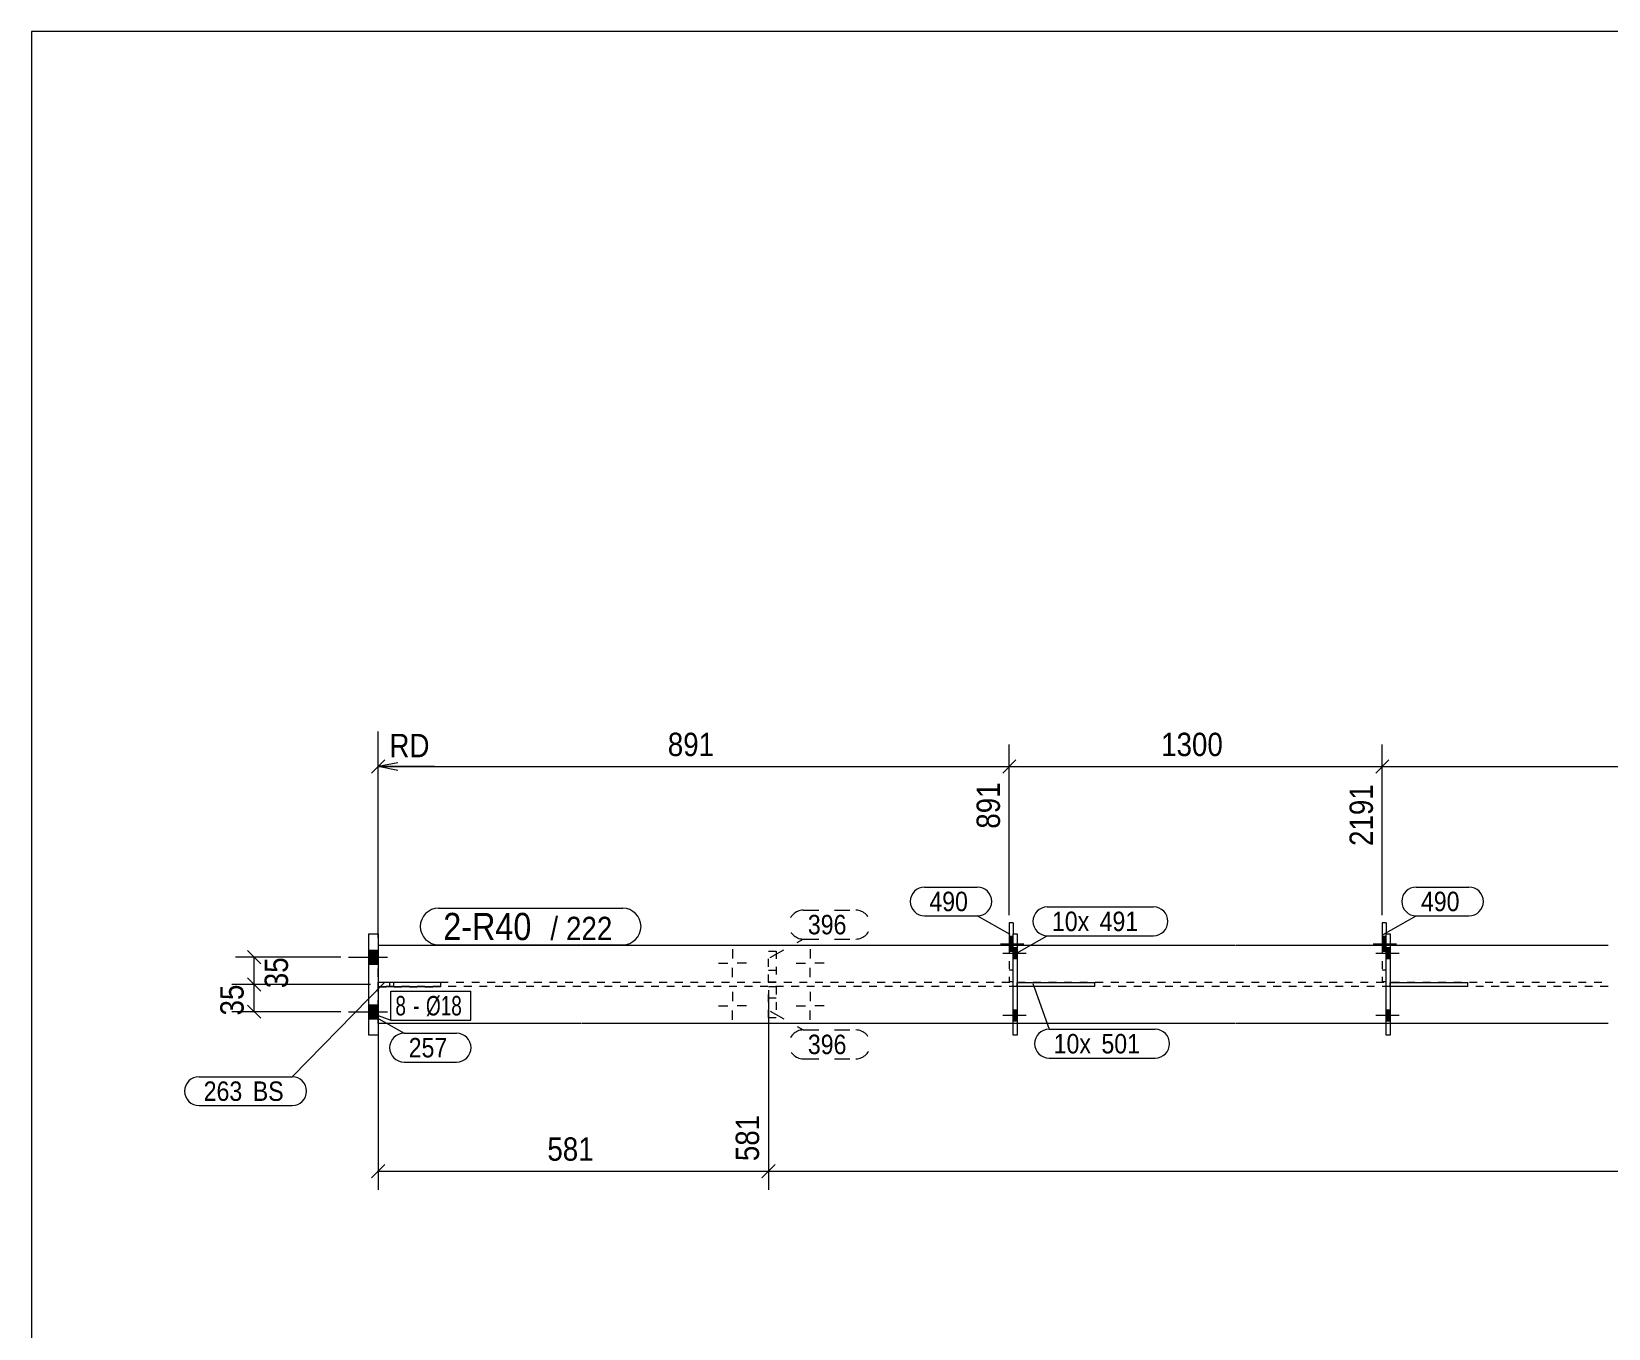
# Model space of a CAD drawing. Header units: millimetres. Extents: x 2 to 825, y 1 to 579.
# Drawn here: x 5 to 207.5, y 412.3 to 579 of the extents above; entities that cross this region are included whole.
import ezdxf

# ---------------------------------------------------------------- set-up
doc = ezdxf.new("R2010")
doc.units = ezdxf.units.MM
for name, pattern in [('XKITLINE00', [0]), ('XKITLINE01', [4, 1, -1, 1, -1]), ('XKITLINE02', [4, 2, -2])]:
    doc.linetypes.add(name, pattern=pattern)
for name, color, linetype, lineweight in [('Bolt', 3, 'Continuous', 0), ('BoltMark', 7, 'Continuous', 0), ('Dimensions', 7, 'Continuous', 0), ('DrawingSheet', 5, 'Continuous', 0), ('Part', 2, 'Continuous', 0), ('PartMark', 7, 'Continuous', 0)]:
    doc.layers.add(name, color=color, linetype=linetype, lineweight=lineweight)
doc.styles.add('ARIAL', font='ARIAL.TTF')
doc.styles.add('ARIAL_NARROW', font='ARIALN.TTF')

# ---------------------------------------------------------------- blocks, each defined once
blk = doc.blocks.new('*A65')
at = {"layer": 'Bolt'}
for points in [[(178.98, 461.24), (179.48, 461.24), (179.48, 459.84), (178.98, 459.84)], [(178.98, 461.24), (179.48, 461.24), (179.48, 459.84), (178.98, 459.84)], [(178.98, 453.24), (179.48, 453.24), (179.48, 451.84), (178.98, 451.84)], [(178.98, 453.24), (179.48, 453.24), (179.48, 451.84), (178.98, 451.84)]]:
    blk.add_hatch(color=3, dxfattribs=at).paths.add_polyline_path(points, flags=17)
at = {"layer": 'Bolt', "color": 3, "linetype": 'XKITLINE00', "lineweight": 0}
for p, q in [((180.64, 460.54), (177.64, 460.54)), ((180.64, 460.54), (177.64, 460.54)), ((179.48, 461.24), (178.98, 461.24)), ((179.48, 461.24), (178.98, 461.24)), ((179.48, 459.84), (178.98, 459.84)), ((179.48, 459.84), (178.98, 459.84)), ((180.64, 452.54), (177.64, 452.54)), ((180.64, 452.54), (177.64, 452.54)), ((179.48, 453.24), (178.98, 453.24)), ((179.48, 453.24), (178.98, 453.24)), ((179.48, 451.84), (178.98, 451.84)), ((179.48, 451.84), (178.98, 451.84))]:
    blk.add_line(p, q, dxfattribs=at)
blk = doc.blocks.new('*A66')
at = {"layer": 'Bolt'}
blk.add_hatch(color=3, dxfattribs=at).paths.add_polyline_path([(178.98, 460.76), (178.48, 460.76), (178.48, 462.72), (178.98, 462.72)], flags=17)
at = {"layer": 'Bolt', "color": 3, "linetype": 'XKITLINE00', "lineweight": 0}
for p, q in [((178.98, 462.72), (178.48, 462.72)), ((180.33, 461.74), (177.33, 461.74)), ((178.98, 460.76), (178.48, 460.76))]:
    blk.add_line(p, q, dxfattribs=at)
blk = doc.blocks.new('*A67')
at = {"layer": 'Bolt'}
for points in [[(131.08, 461.24), (131.58, 461.24), (131.58, 459.84), (131.08, 459.84)], [(131.08, 461.24), (131.58, 461.24), (131.58, 459.84), (131.08, 459.84)], [(131.08, 453.24), (131.58, 453.24), (131.58, 451.84), (131.08, 451.84)], [(131.08, 453.24), (131.58, 453.24), (131.58, 451.84), (131.08, 451.84)]]:
    blk.add_hatch(color=3, dxfattribs=at).paths.add_polyline_path(points, flags=17)
at = {"layer": 'Bolt', "color": 3, "linetype": 'XKITLINE00', "lineweight": 0}
for p, q in [((132.74, 460.54), (129.74, 460.54)), ((132.74, 460.54), (129.74, 460.54)), ((131.58, 461.24), (131.08, 461.24)), ((131.58, 461.24), (131.08, 461.24)), ((131.58, 459.84), (131.08, 459.84)), ((131.58, 459.84), (131.08, 459.84)), ((132.74, 452.54), (129.74, 452.54)), ((132.74, 452.54), (129.74, 452.54)), ((131.58, 453.24), (131.08, 453.24)), ((131.58, 453.24), (131.08, 453.24)), ((131.58, 451.84), (131.08, 451.84)), ((131.58, 451.84), (131.08, 451.84))]:
    blk.add_line(p, q, dxfattribs=at)
blk = doc.blocks.new('*A68')
at = {"layer": 'Bolt'}
blk.add_hatch(color=3, dxfattribs=at).paths.add_polyline_path([(131.08, 460.76), (130.58, 460.76), (130.58, 462.72), (131.08, 462.72)], flags=17)
at = {"layer": 'Bolt', "color": 3, "linetype": 'XKITLINE00', "lineweight": 0}
for p, q in [((131.08, 462.72), (130.58, 462.72)), ((132.43, 461.74), (129.43, 461.74)), ((131.08, 460.76), (130.58, 460.76))]:
    blk.add_line(p, q, dxfattribs=at)
blk = doc.blocks.new('*A71')
at = {"layer": 'Bolt'}
for points in [[(48.33, 460.94), (49.53, 460.94), (49.53, 459.14), (48.33, 459.14)], [(48.33, 460.94), (49.53, 460.94), (49.53, 459.14), (48.33, 459.14)], [(48.33, 460.94), (49.53, 460.94), (49.53, 459.14), (48.33, 459.14)], [(48.33, 460.94), (49.53, 460.94), (49.53, 459.14), (48.33, 459.14)], [(48.33, 453.94), (49.53, 453.94), (49.53, 452.14), (48.33, 452.14)], [(48.33, 453.94), (49.53, 453.94), (49.53, 452.14), (48.33, 452.14)], [(48.33, 453.94), (49.53, 453.94), (49.53, 452.14), (48.33, 452.14)], [(48.33, 453.94), (49.53, 453.94), (49.53, 452.14), (48.33, 452.14)]]:
    blk.add_hatch(color=3, dxfattribs=at).paths.add_polyline_path(points, flags=17)
at = {"layer": 'Bolt', "color": 3, "linetype": 'XKITLINE00', "lineweight": 0}
for p, q in [((45.73, 460.04), (50.73, 460.04)), ((45.73, 460.04), (50.73, 460.04)), ((45.73, 460.04), (50.73, 460.04)), ((45.73, 460.04), (50.73, 460.04)), ((48.33, 460.94), (49.53, 460.94)), ((48.33, 460.94), (49.53, 460.94)), ((48.33, 460.94), (49.53, 460.94)), ((48.33, 460.94), (49.53, 460.94)), ((48.33, 459.14), (49.53, 459.14)), ((48.33, 459.14), (49.53, 459.14)), ((48.33, 459.14), (49.53, 459.14)), ((48.33, 459.14), (49.53, 459.14)), ((48.33, 453.94), (49.53, 453.94)), ((48.33, 453.94), (49.53, 453.94)), ((48.33, 453.94), (49.53, 453.94)), ((48.33, 453.94), (49.53, 453.94)), ((45.73, 453.04), (50.73, 453.04)), ((45.73, 453.04), (50.73, 453.04)), ((45.73, 453.04), (50.73, 453.04)), ((45.73, 453.04), (50.73, 453.04)), ((48.33, 452.14), (49.53, 452.14)), ((48.33, 452.14), (49.53, 452.14)), ((48.33, 452.14), (49.53, 452.14)), ((48.33, 452.14), (49.53, 452.14))]:
    blk.add_line(p, q, dxfattribs=at)
blk = doc.blocks.new('*A72')
at = {"layer": 'Part', "color": 2, "linetype": 'XKITLINE00', "lineweight": 0}
for p, q in [((75.53, 461.54), (49.53, 461.54)), ((131.08, 461.54), (75.63, 461.54)), ((159.58, 461.54), (131.58, 461.54)), ((178.98, 461.54), (159.68, 461.54)), ((207.48, 461.54), (179.48, 461.54)), ((75.53, 451.54), (49.53, 451.54)), ((131.08, 451.54), (75.63, 451.54)), ((159.58, 451.54), (131.58, 451.54)), ((178.98, 451.54), (159.68, 451.54)), ((207.48, 451.54), (179.48, 451.54))]:
    blk.add_line(p, q, dxfattribs=at)
at = {"layer": 'Part', "color": 7, "linetype": 'XKITLINE01', "lineweight": 0}
for p, q in [((49.53, 451.54), (49.53, 461.54)), ((131.58, 461.54), (131.08, 461.54)), ((179.48, 461.54), (178.98, 461.54)), ((49.53, 456.82), (75.53, 456.82)), ((75.53, 456.26), (49.53, 456.26)), ((75.63, 456.82), (159.58, 456.82)), ((159.58, 456.26), (75.63, 456.26)), ((159.68, 456.82), (207.48, 456.82)), ((207.48, 456.26), (159.68, 456.26)), ((131.58, 451.54), (131.08, 451.54)), ((179.48, 451.54), (178.98, 451.54))]:
    blk.add_line(p, q, dxfattribs=at)
blk = doc.blocks.new('*A91')
at = {"layer": 'Part', "color": 2, "linetype": 'XKITLINE00', "lineweight": 0}
for p, q in [((178.98, 463.04), (179.48, 463.04)), ((178.98, 450.04), (178.98, 463.04)), ((179.48, 463.04), (179.48, 450.04)), ((179.48, 450.04), (178.98, 450.04))]:
    blk.add_line(p, q, dxfattribs=at)
blk = doc.blocks.new('*A92')
at = {"layer": 'Part', "color": 2, "linetype": 'XKITLINE00', "lineweight": 0}
for p, q in [((179.48, 456.79), (189.48, 456.79)), ((189.48, 456.29), (179.48, 456.29)), ((189.48, 456.29), (189.48, 456.79))]:
    blk.add_line(p, q, dxfattribs=at)
at = {"layer": 'Part', "color": 7, "linetype": 'XKITLINE01', "lineweight": 0}
blk.add_line((179.48, 456.29), (179.48, 456.79), dxfattribs=at)
blk.add_line((179.48, 456.29), (179.48, 456.79), dxfattribs=at)
blk = doc.blocks.new('*A93')
at = {"layer": 'Part', "color": 2, "linetype": 'XKITLINE00', "lineweight": 0}
for p, q in [((178.48, 464.44), (178.48, 461.54)), ((178.98, 464.44), (178.48, 464.44)), ((178.98, 464.44), (178.98, 463.04))]:
    blk.add_line(p, q, dxfattribs=at)
at = {"layer": 'Part', "color": 7, "linetype": 'XKITLINE01', "lineweight": 0}
for p, q in [((178.98, 456.94), (178.98, 463.04)), ((178.48, 461.54), (178.48, 456.94)), ((178.48, 458.44), (178.98, 458.44)), ((178.48, 456.94), (178.98, 456.94))]:
    blk.add_line(p, q, dxfattribs=at)
blk = doc.blocks.new('*A94')
at = {"layer": 'Part', "color": 2, "linetype": 'XKITLINE00', "lineweight": 0}
for p, q in [((131.08, 463.04), (131.58, 463.04)), ((131.08, 450.04), (131.08, 463.04)), ((131.58, 463.04), (131.58, 450.04)), ((131.58, 450.04), (131.08, 450.04))]:
    blk.add_line(p, q, dxfattribs=at)
blk = doc.blocks.new('*A95')
at = {"layer": 'Part', "color": 2, "linetype": 'XKITLINE00', "lineweight": 0}
for p, q in [((131.58, 456.79), (141.58, 456.79)), ((141.58, 456.29), (131.58, 456.29)), ((141.58, 456.29), (141.58, 456.79))]:
    blk.add_line(p, q, dxfattribs=at)
at = {"layer": 'Part', "color": 7, "linetype": 'XKITLINE01', "lineweight": 0}
blk.add_line((131.58, 456.29), (131.58, 456.79), dxfattribs=at)
blk.add_line((131.58, 456.29), (131.58, 456.79), dxfattribs=at)
blk = doc.blocks.new('*A96')
at = {"layer": 'Part', "color": 2, "linetype": 'XKITLINE00', "lineweight": 0}
for p, q in [((130.58, 464.44), (130.58, 461.54)), ((131.08, 464.44), (130.58, 464.44)), ((131.08, 464.44), (131.08, 463.04))]:
    blk.add_line(p, q, dxfattribs=at)
at = {"layer": 'Part', "color": 7, "linetype": 'XKITLINE01', "lineweight": 0}
for p, q in [((131.08, 456.94), (131.08, 463.04)), ((130.58, 461.54), (130.58, 456.94)), ((130.58, 458.44), (131.08, 458.44)), ((130.58, 456.94), (131.08, 456.94))]:
    blk.add_line(p, q, dxfattribs=at)
blk = doc.blocks.new('*A99')
at = {"layer": 'Part', "color": 7, "linetype": 'XKITLINE01', "lineweight": 0}
for p, q in [((99.64, 452.26), (99.64, 456.26)), ((99.64, 456.26), (100.64, 456.26)), ((100.64, 456.26), (100.64, 452.26)), ((100.64, 454.76), (99.64, 454.76)), ((100.64, 452.26), (99.64, 452.26))]:
    blk.add_line(p, q, dxfattribs=at)
blk = doc.blocks.new('*A100')
at = {"layer": 'Part', "color": 7, "linetype": 'XKITLINE01', "lineweight": 0}
for p, q in [((49.53, 456.84), (57.53, 456.84)), ((49.53, 456.84), (49.53, 456.24)), ((49.53, 456.24), (57.53, 456.24)), ((51.03, 456.24), (51.03, 456.84)), ((51.53, 456.24), (51.53, 456.84)), ((57.53, 456.84), (57.53, 456.24))]:
    blk.add_line(p, q, dxfattribs=at)
blk = doc.blocks.new('*A101')
at = {"layer": 'Part', "color": 2, "linetype": 'XKITLINE00', "lineweight": 0}
for p, q in [((49.53, 456.24), (49.53, 456.84)), ((49.53, 456.84), (57.53, 456.84)), ((57.53, 456.24), (49.53, 456.24)), ((51.53, 456.24), (51.53, 456.84)), ((57.53, 456.84), (57.53, 456.24))]:
    blk.add_line(p, q, dxfattribs=at)
at = {"layer": 'Part', "color": 7, "linetype": 'XKITLINE01', "lineweight": 0}
blk.add_line((51.03, 456.24), (51.03, 456.84), dxfattribs=at)
blk = doc.blocks.new('*A107')
at = {"layer": 'Part', "color": 7, "linetype": 'XKITLINE01', "lineweight": 0}
for p, q in [((99.64, 456.82), (99.64, 460.82)), ((99.64, 460.82), (100.64, 460.82)), ((100.64, 460.82), (100.64, 456.82)), ((100.64, 458.32), (99.64, 458.32)), ((100.64, 456.82), (99.64, 456.82))]:
    blk.add_line(p, q, dxfattribs=at)
blk = doc.blocks.new('*A108')
at = {"layer": 'Part', "color": 2, "linetype": 'XKITLINE00', "lineweight": 0}
for p, q in [((48.33, 463.04), (49.53, 463.04)), ((48.33, 450.04), (48.33, 463.04)), ((49.53, 463.04), (49.53, 450.04)), ((49.53, 450.04), (48.33, 450.04))]:
    blk.add_line(p, q, dxfattribs=at)
blk = doc.blocks.new('*A109')
at = {"layer": 'Bolt', "color": 3, "linetype": 'XKITLINE00', "lineweight": 0}
for p, q in [((95.01, 461.09), (95.01, 459.89)), ((105.01, 461.09), (105.01, 459.89)), ((93.21, 459.29), (94.41, 459.29)), ((95.01, 457.49), (95.01, 458.69)), ((96.81, 459.29), (95.62, 459.29)), ((103.21, 459.29), (104.41, 459.29)), ((105.01, 457.49), (105.01, 458.69)), ((106.81, 459.29), (105.62, 459.29)), ((93.21, 453.79), (94.41, 453.79)), ((95.01, 455.59), (95.01, 454.39)), ((96.81, 453.79), (95.62, 453.79)), ((103.21, 453.79), (104.41, 453.79)), ((105.01, 455.59), (105.01, 454.39)), ((106.81, 453.79), (105.62, 453.79)), ((95.01, 451.99), (95.01, 453.19)), ((105.01, 451.99), (105.01, 453.19))]:
    blk.add_line(p, q, dxfattribs=at)
blk = doc.blocks.new('*A132')
at = {"layer": 'DrawingSheet', "color": 5, "linetype": 'XKITLINE00', "lineweight": 0}
for p, q in [((825, 579), (5, 579)), ((5, 579), (5, 5))]:
    blk.add_line(p, q, dxfattribs=at)
blk = doc.blocks.new('*A214')
at = {"layer": 'Dimensions', "color": 7, "linetype": 'XKITLINE00', "lineweight": 0}
for p, q in [((99.64, 455.82), (99.64, 430.14)), ((100.49, 433.39), (98.79, 431.69)), ((99.64, 432.54), (374.66, 432.54))]:
    blk.add_line(p, q, dxfattribs=at)
at = {"layer": 'Dimensions', "color": 3}
blk.add_point((99.64, 432.54), dxfattribs=at)
blk = doc.blocks.new('*A217')
at = {"layer": 'Dimensions', "color": 7, "linetype": 'XKITLINE00', "lineweight": 0}
for p, q in [((48.53, 456.54), (30.74, 456.54)), ((32.74, 457.39), (34.44, 455.69)), ((33.59, 453.04), (33.59, 456.54)), ((32.74, 453.89), (34.44, 452.19)), ((44.73, 453.04), (30.74, 453.04))]:
    blk.add_line(p, q, dxfattribs=at)
at = {"layer": 'Dimensions', "color": 3}
for p in [(33.59, 456.54), (33.59, 453.04)]:
    blk.add_point(p, dxfattribs=at)
at = {"layer": 'Dimensions', "color": 3, "style": 'ARIAL', "width": 0.85}
blk.add_text('35', height=3, rotation=90.0002, dxfattribs=at).set_placement((32.24, 452.56))
blk = doc.blocks.new('*A218')
at = {"layer": 'Dimensions', "color": 7, "linetype": 'XKITLINE00', "lineweight": 0}
for p, q in [((44.73, 460.04), (31.19, 460.04)), ((32.74, 460.89), (34.44, 459.19)), ((33.59, 456.54), (33.59, 460.04)), ((48.53, 456.54), (31.19, 456.54)), ((32.74, 457.39), (34.44, 455.69))]:
    blk.add_line(p, q, dxfattribs=at)
at = {"layer": 'Dimensions', "color": 3}
for p in [(33.59, 460.04), (33.59, 456.54)]:
    blk.add_point(p, dxfattribs=at)
at = {"layer": 'Dimensions', "color": 3, "style": 'ARIAL', "width": 0.85}
blk.add_text('35', height=3, rotation=90.0002, dxfattribs=at).set_placement((37.94, 456.06))
blk = doc.blocks.new('*A219')
at = {"layer": 'Dimensions', "color": 7, "linetype": 'XKITLINE00', "lineweight": 0}
for p, q in [((99.64, 455.82), (99.64, 430.14)), ((49.53, 450.54), (49.53, 430.14)), ((50.38, 433.39), (48.68, 431.69)), ((49.53, 432.54), (99.64, 432.54)), ((100.49, 433.39), (98.79, 431.69))]:
    blk.add_line(p, q, dxfattribs=at)
at = {"layer": 'Dimensions', "color": 3}
for p in [(49.53, 432.54), (99.64, 432.54)]:
    blk.add_point(p, dxfattribs=at)
at = {"layer": 'Dimensions', "color": 3, "style": 'ARIAL', "width": 0.85}
blk.add_text('581', height=3, rotation=90.0002, dxfattribs=at).set_placement((98.44, 433.84))
blk.add_text('581', height=3, dxfattribs=at).set_placement((71.25, 433.89))
blk = doc.blocks.new('*A220')
at = {"layer": 'Dimensions', "color": 7, "linetype": 'XKITLINE00', "lineweight": 0}
for p, q in [((49.53, 462.54), (49.53, 489.04)), ((49.53, 462.54), (49.53, 487.39)), ((130.58, 465.44), (130.58, 487.39)), ((50.38, 485.39), (48.68, 483.69)), ((52.03, 485.04), (49.53, 484.54)), ((49.53, 484.54), (130.58, 484.54)), ((52.03, 484.04), (49.53, 484.54)), ((56.75, 484.54), (49.53, 484.54)), ((131.43, 485.39), (129.74, 483.69))]:
    blk.add_line(p, q, dxfattribs=at)
at = {"layer": 'Dimensions', "color": 3}
for p in [(49.53, 484.54), (130.58, 484.54)]:
    blk.add_point(p, dxfattribs=at)
at = {"layer": 'Dimensions', "color": 7}
blk.add_point((49.53, 484.54), dxfattribs=at)
at = {"layer": 'Dimensions', "color": 3, "style": 'ARIAL', "width": 0.85}
for s, p in [('RD', (50.97, 485.74)), ('891', (86.72, 485.89))]:
    blk.add_text(s, height=3, dxfattribs=at).set_placement(p)
blk.add_text('891', height=3, rotation=90.0002, dxfattribs=at).set_placement((129.38, 476.56))
blk = doc.blocks.new('*A221')
at = {"layer": 'Dimensions', "color": 7, "linetype": 'XKITLINE00', "lineweight": 0}
for p, q in [((130.58, 465.44), (130.58, 487.39)), ((178.48, 465.44), (178.48, 487.39)), ((131.43, 485.39), (129.74, 483.69)), ((130.58, 484.54), (178.48, 484.54)), ((179.33, 485.39), (177.64, 483.69))]:
    blk.add_line(p, q, dxfattribs=at)
at = {"layer": 'Dimensions', "color": 3}
for p in [(130.58, 484.54), (178.48, 484.54)]:
    blk.add_point(p, dxfattribs=at)
at = {"layer": 'Dimensions', "color": 3, "style": 'ARIAL', "width": 0.85}
blk.add_text('1300', height=3, dxfattribs=at).set_placement((150.08, 485.89))
blk.add_text('2191', height=3, rotation=90.0002, dxfattribs=at).set_placement((177.28, 474.34))
blk = doc.blocks.new('*A222')
at = {"layer": 'Dimensions', "color": 7, "linetype": 'XKITLINE00', "lineweight": 0}
for p, q in [((178.48, 465.44), (178.48, 487.39)), ((273.96, 465.44), (273.96, 487.39)), ((179.33, 485.39), (177.64, 483.69)), ((178.48, 484.54), (273.96, 484.54)), ((274.81, 485.39), (273.12, 483.69))]:
    blk.add_line(p, q, dxfattribs=at)
at = {"layer": 'Dimensions', "color": 3}
for p in [(178.48, 484.54), (273.96, 484.54)]:
    blk.add_point(p, dxfattribs=at)
at = {"layer": 'Dimensions', "color": 3, "style": 'ARIAL', "width": 0.85}
blk.add_text('2600', height=3, dxfattribs=at).set_placement((221.77, 485.89))
blk.add_text('4791', height=3, rotation=90.0002, dxfattribs=at).set_placement((272.76, 474.34))
blk = doc.blocks.new('*A223')
at = {"layer": 'BoltMark', "color": 7, "linetype": 'XKITLINE00', "lineweight": 0}
for p, q in [((51.13, 455.66), (61.42, 455.66)), ((51.13, 451.96), (51.13, 455.66)), ((61.42, 451.96), (61.42, 455.66)), ((48.23, 453.04), (51.13, 451.96)), ((51.13, 451.96), (61.42, 451.96))]:
    blk.add_line(p, q, dxfattribs=at)
at = {"layer": 'BoltMark', "color": 3, "style": 'ARIAL_NARROW', "width": 0.85}
for s, p in [('8', (51.73, 452.56)), ('Ø18', (55.66, 452.56)), ('-', (54, 452.56))]:
    blk.add_text(s, height=2.5, dxfattribs=at).set_placement(p)
blk = doc.blocks.new('*A224')
at = {"layer": 'PartMark', "color": 7, "linetype": 'XKITLINE00', "lineweight": 0}
for p, q in [((48.6, 452.67), (52.84, 450.27)), ((52.84, 450.27), (59.6, 450.27)), ((52.84, 446.57), (59.6, 446.57))]:
    blk.add_line(p, q, dxfattribs=at)
for centre, start, end in [((52.84, 448.42), 90, 270), ((59.6, 448.42), 270, 90)]:
    blk.add_arc(centre, 1.85, start, end, dxfattribs=at)
at = {"layer": 'PartMark', "color": 3, "style": 'ARIAL', "width": 0.85}
blk.add_text('257', height=2.5, dxfattribs=at).set_placement((53.44, 447.17))
blk = doc.blocks.new('*A225')
at = {"layer": 'PartMark', "color": 7, "linetype": 'XKITLINE02', "lineweight": 0}
for p, q in [((104.11, 466.08), (110.88, 466.08)), ((99.87, 459.99), (104.11, 462.38)), ((104.11, 462.38), (110.88, 462.38))]:
    blk.add_line(p, q, dxfattribs=at)
for centre, start, end in [((104.11, 464.23), 90, 270), ((110.88, 464.23), 270, 90)]:
    blk.add_arc(centre, 1.85, start, end, dxfattribs=at)
at = {"layer": 'PartMark', "color": 3, "style": 'ARIAL', "width": 0.85}
blk.add_text('396', height=2.5, dxfattribs=at).set_placement((104.71, 462.98))
blk = doc.blocks.new('*A226')
at = {"layer": 'PartMark', "color": 7, "linetype": 'XKITLINE02', "lineweight": 0}
for p, q in [((99.87, 453.09), (104.11, 450.69)), ((104.11, 450.69), (110.88, 450.69)), ((104.11, 446.99), (110.88, 446.99))]:
    blk.add_line(p, q, dxfattribs=at)
for centre, start, end in [((104.11, 448.84), 90, 270), ((110.88, 448.84), 270, 90)]:
    blk.add_arc(centre, 1.85, start, end, dxfattribs=at)
at = {"layer": 'PartMark', "color": 3, "style": 'ARIAL', "width": 0.85}
blk.add_text('396', height=2.5, dxfattribs=at).set_placement((104.71, 447.59))
blk = doc.blocks.new('*A227')
at = {"layer": 'PartMark', "color": 7, "linetype": 'XKITLINE00', "lineweight": 0}
for p, q in [((119.71, 469.06), (126.47, 469.06)), ((119.71, 465.36), (126.47, 465.36)), ((130.71, 462.96), (126.47, 465.36))]:
    blk.add_line(p, q, dxfattribs=at)
for centre, start, end in [((119.71, 467.21), 90, 270), ((126.47, 467.21), 270, 90)]:
    blk.add_arc(centre, 1.85, start, end, dxfattribs=at)
at = {"layer": 'PartMark', "color": 3, "style": 'ARIAL', "width": 0.85}
blk.add_text('490', height=2.5, dxfattribs=at).set_placement((120.31, 465.96))
blk = doc.blocks.new('*A228')
at = {"layer": 'PartMark', "color": 7, "linetype": 'XKITLINE00', "lineweight": 0}
for p, q in [((182.85, 469.06), (189.62, 469.06)), ((178.61, 462.96), (182.85, 465.36)), ((182.85, 465.36), (189.62, 465.36))]:
    blk.add_line(p, q, dxfattribs=at)
for centre, start, end in [((182.85, 467.21), 90, 270), ((189.62, 467.21), 270, 90)]:
    blk.add_arc(centre, 1.85, start, end, dxfattribs=at)
at = {"layer": 'PartMark', "color": 3, "style": 'ARIAL', "width": 0.85}
blk.add_text('490', height=2.5, dxfattribs=at).set_placement((183.45, 465.96))
blk = doc.blocks.new('*A230')
at = {"layer": 'PartMark', "color": 7, "linetype": 'XKITLINE00', "lineweight": 0}
for p, q in [((57.28, 466.34), (80.93, 466.34)), ((57.28, 461.64), (80.93, 461.64))]:
    blk.add_line(p, q, dxfattribs=at)
for centre, start, end in [((57.28, 463.99), 90, 270), ((80.93, 463.99), 270, 90)]:
    blk.add_arc(centre, 2.35, start, end, dxfattribs=at)
at = {"layer": 'PartMark', "color": 1, "style": 'ARIAL', "width": 0.85}
blk.add_text('2-R40', height=3.5, dxfattribs=at).set_placement((57.88, 462.24))
at = {"layer": 'PartMark', "color": 3, "style": 'ARIAL', "width": 0.85}
for s, p in [('/', (71.64, 462.24)), ('222', (73.65, 462.24))]:
    blk.add_text(s, height=3, dxfattribs=at).set_placement(p)
blk = doc.blocks.new('*A231')
at = {"layer": 'PartMark', "color": 7, "linetype": 'XKITLINE00', "lineweight": 0}
for p, q in [((133.61, 456.66), (135.68, 450.78)), ((135.68, 450.78), (149.32, 450.78)), ((135.68, 447.08), (149.32, 447.08))]:
    blk.add_line(p, q, dxfattribs=at)
for centre, start, end in [((135.68, 448.93), 90, 270), ((149.32, 448.93), 270, 90)]:
    blk.add_arc(centre, 1.85, start, end, dxfattribs=at)
at = {"layer": 'PartMark', "color": 3, "style": 'ARIAL', "width": 0.85}
for s, p in [('10x', (136.28, 447.68)), ('501', (142.41, 447.68))]:
    blk.add_text(s, height=2.5, dxfattribs=at).set_placement(p)
blk = doc.blocks.new('*A232')
at = {"layer": 'PartMark', "color": 7, "linetype": 'XKITLINE00', "lineweight": 0}
for p, q in [((135.46, 466.5), (149.1, 466.5)), ((131.21, 460.41), (135.46, 462.8)), ((135.46, 462.8), (149.1, 462.8))]:
    blk.add_line(p, q, dxfattribs=at)
for centre, start, end in [((135.46, 464.65), 90, 270), ((149.1, 464.65), 270, 90)]:
    blk.add_arc(centre, 1.85, start, end, dxfattribs=at)
at = {"layer": 'PartMark', "color": 3, "style": 'ARIAL', "width": 0.85}
for s, p in [('10x', (136.06, 463.4)), ('491', (142.18, 463.4))]:
    blk.add_text(s, height=2.5, dxfattribs=at).set_placement(p)
blk = doc.blocks.new('*A233')
at = {"layer": 'PartMark', "color": 7, "linetype": 'XKITLINE00', "lineweight": 0}
for p, q in [((50.3, 456.74), (38.47, 444.68)), ((26.51, 444.68), (38.47, 444.68)), ((26.51, 440.98), (38.47, 440.98))]:
    blk.add_line(p, q, dxfattribs=at)
for centre, start, end in [((26.51, 442.83), 90, 270), ((38.47, 442.83), 270, 90)]:
    blk.add_arc(centre, 1.85, start, end, dxfattribs=at)
at = {"layer": 'PartMark', "color": 3, "style": 'ARIAL', "width": 0.85}
for s, p in [('263', (27.11, 441.58)), ('BS', (33.42, 441.58))]:
    blk.add_text(s, height=2.5, dxfattribs=at).set_placement(p)

msp = doc.modelspace()

# ---------------------------------------------------------------- block references
at = {"lineweight": 0}
for name in ['*A132', '*A220', '*A221', '*A222', '*A227', '*A228', '*A230', '*A225', '*A232', '*A96', '*A93', '*A108', '*A68', '*A94', '*A66', '*A91', '*A218', '*A71', '*A109', '*A107', '*A67', '*A65', '*A233', '*A217', '*A219', '*A100', '*A101', '*A214', '*A99', '*A95', '*A231', '*A92', '*A223', '*A224', '*A226']:
    msp.add_blockref(name, (0, 0), dxfattribs=at)
at = {"layer": 'Part', "lineweight": 0}
msp.add_blockref('*A72', (0, 0), dxfattribs=at)

doc.saveas('drawing.dxf')
